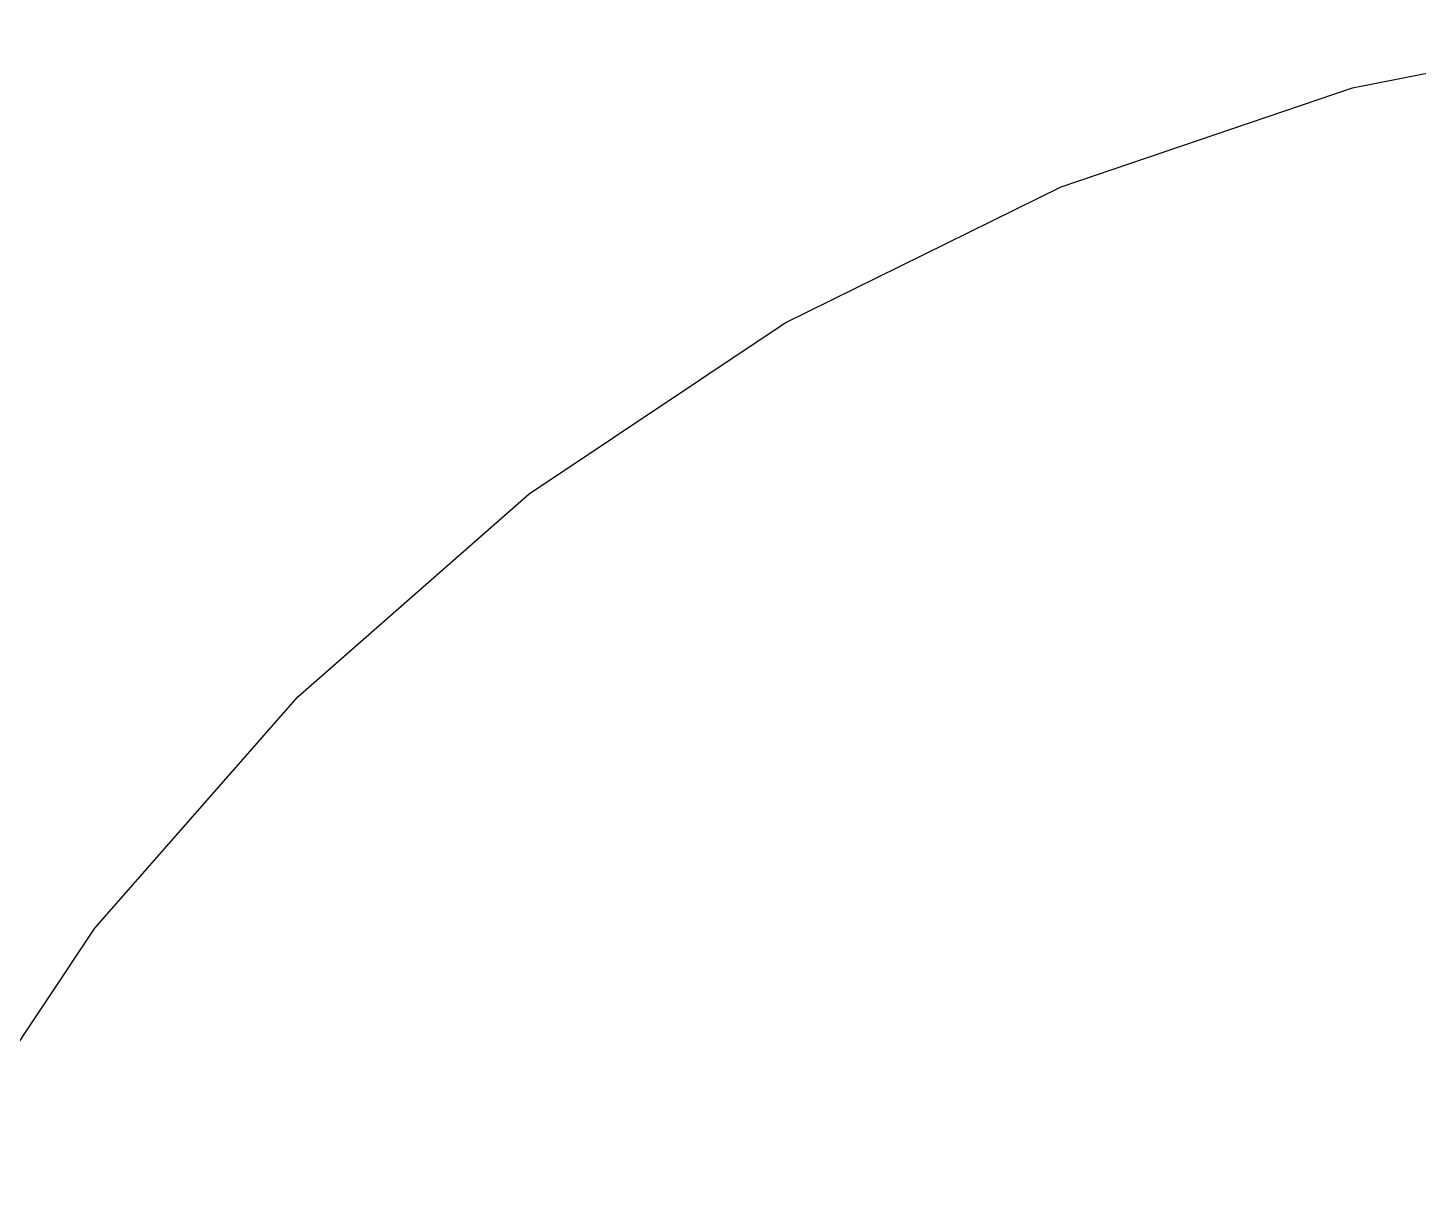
# Model space of a CAD drawing. Header units: metres. Extents: x 0 to 132, y 0 to 132.
# Drawn here: x 46.86 to 60.45, y 34.5 to 45.8 of the extents above; entities that cross this region are included whole.
import ezdxf

# ---------------------------------------------------------------- set-up
doc = ezdxf.new("R2010")
doc.units = ezdxf.units.M

msp = doc.modelspace()

# ---------------------------------------------------------------- linework, layer by layer
at = {"layer": 'Group#1'}
for p, q in [((59.813, 45.216, 16.8), (62.764, 45.803, 16.8)), ((59.813, 45.216, 19.8), (62.764, 45.803, 19.8)), ((56.964, 44.249, 16.8), (59.813, 45.216, 16.8)), ((56.964, 44.249, 19.8), (59.813, 45.216, 19.8)), ((54.266, 42.919, 16.8), (56.964, 44.249, 16.8)), ((54.266, 42.919, 19.8), (56.964, 44.249, 19.8)), ((51.764, 41.247, 16.8), (54.266, 42.919, 16.8)), ((51.764, 41.247, 19.8), (54.266, 42.919, 19.8)), ((49.502, 39.263, 16.8), (51.764, 41.247, 16.8)), ((49.502, 39.263, 19.8), (51.764, 41.247, 19.8)), ((47.519, 37.001, 16.8), (49.502, 39.263, 16.8)), ((47.519, 37.001, 19.8), (49.502, 39.263, 19.8)), ((45.847, 34.5, 16.8), (47.519, 37.001, 16.8)), ((45.847, 34.5, 19.8), (47.519, 37.001, 19.8))]:
    msp.add_line(p, q, dxfattribs=at)

doc.saveas('drawing.dxf')
